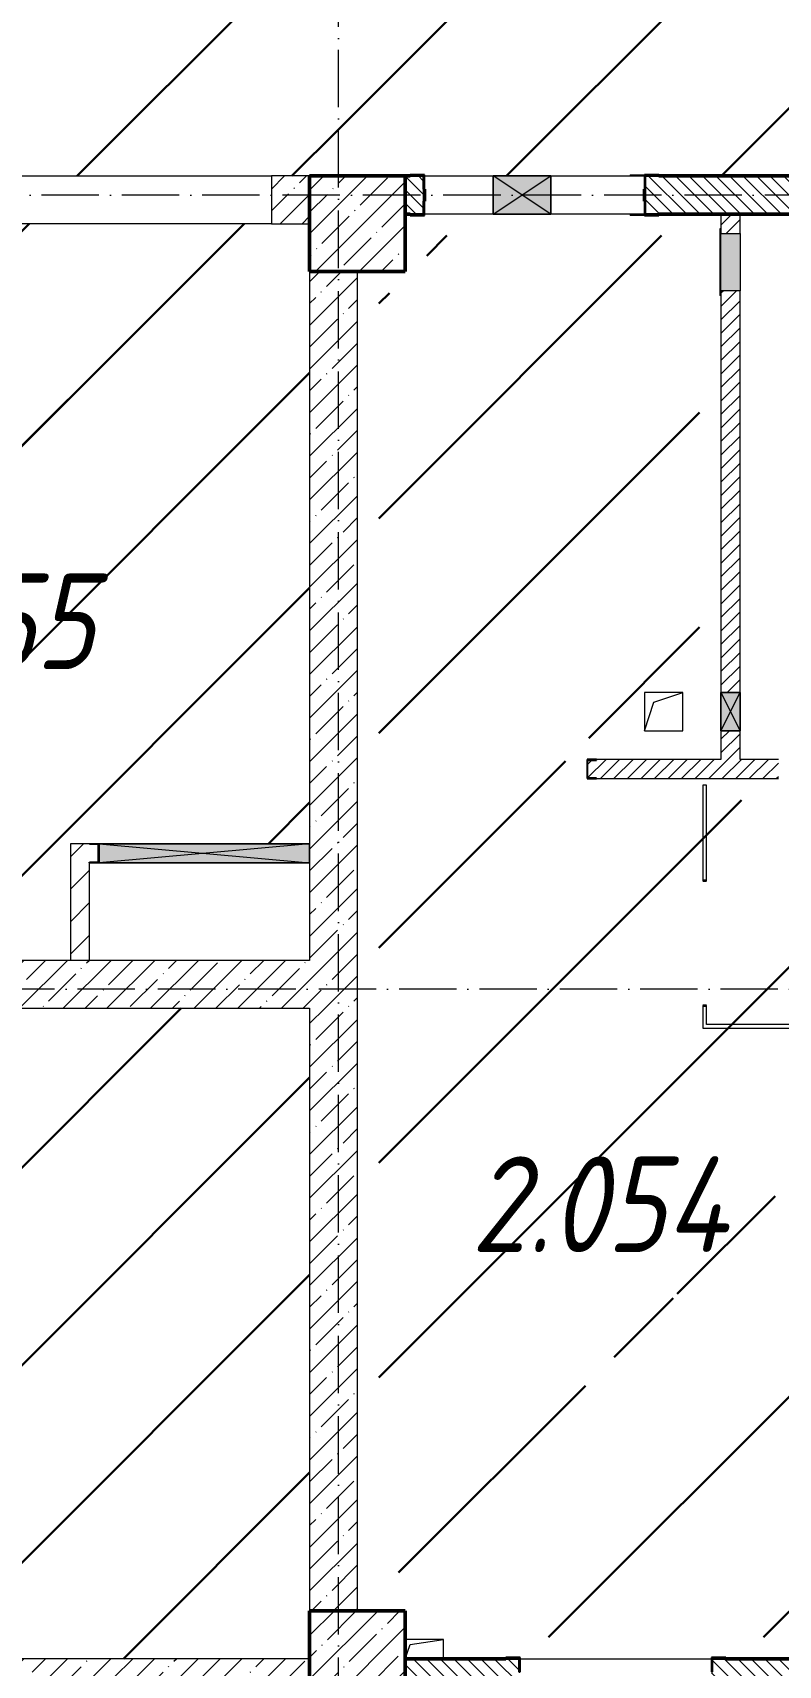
# Model space of a CAD drawing. Header units: millimetres. Extents: x 35697 to 388678, y -91946 to 171347.
# Drawn here: x 47112 to 51010, y 62010 to 70544 of the extents above; entities that cross this region are included whole.
import ezdxf

# ---------------------------------------------------------------- set-up
doc = ezdxf.new("R2010")
doc.units = ezdxf.units.MM
doc.linetypes.add('50_200_ШТРИХ_1Т_ш5_п1_п1_', pattern=[700, 500, -100, 0, -100])
for name, color, linetype, lineweight in [('2.1) ПГП окна 2.8 м', 5, 'Continuous', 30), ('3.1) ЖБ окна 1.2 м', 102, 'Continuous', 30), ('4) ЛЕстницы', 5, 'Continuous', 30), ('A-DETL-GENF-OTLN', 7, 'Continuous', 9), ('A-DOOR-OPNG-MCUT', 7, 'Continuous', 35), ('A-GENM-____-MCUT', 7, 'Continuous', 25), ('A-GENM-____-OTLN', 7, 'Continuous', 9), ('A-GENM-____-OTLN-1', 7, 'Continuous', 25), ('A-GLAZ-____-OTLN', 7, 'Continuous', 9), ('A-WALL-____-MCUT-1', 7, 'Continuous', 9), ('A-WALL-____-MCUT-2', 7, 'Continuous', 50), ('A-WALL-____-OTLN', 7, 'Continuous', 9), ('A-WALL-____-PATT-1', 7, 'Continuous', 9), ('A-WALL-FNSH-MCUT-1', 7, 'Continuous', 9), ('I-WALL-____-OTLN', 7, 'Continuous', 9), ('S-COLS-____-MCUT', 7, 'Continuous', 50), ('S-COLS-____-OTLN', 7, 'Continuous', 9), ('S-GRID-____-OTLN-1', 7, '50_200_ШТРИХ_1Т_ш5_п1_п1_', 9), ('Марки помещений', 7, 'Continuous', 9)]:
    doc.layers.add(name, color=color, linetype=linetype, lineweight=lineweight)
doc.layers.add('A-DOOR-____-OTLN-1', color=7, linetype='Continuous', lineweight=9, true_color=0xffffff)
doc.layers.add('A-GLAZ-____-OTLN-1', color=7, linetype='Continuous', lineweight=9, true_color=0xc0c0c0)
doc.styles.add('ISOCPEUR_I_3', font='isocpeui.ttf', dxfattribs={"width": 0.85, "height": 2.2})
pattern_1 = [(45, (43259.71, 63713.66), (-114.0493, 114.0493), []), (45, (43373.76, 63713.66), (-114.0493, 114.0493), [201.612, -40.322, 3.353, -36.97])]
pattern_2 = [(135, (43259.71, 63713.66), (-35.35534, -35.35534), [])]
pattern_3 = [(45, (43259.71, 63713.66), (-84.8528, 84.8528), [])]
pattern_4 = [(45, (43259.71, 63713.66), (-35.35534, 35.35534), [])]

# ---------------------------------------------------------------- blocks, each defined once
blk = doc.blocks.new('BSC_Колонна _Прямоугольная - 500х500-V83-АР1_План отверстий 2 этажа в осях 1-64_А-ГГ')
at = {"layer": 'S-COLS-____-OTLN'}
h = blk.add_hatch(dxfattribs=at)
h.set_pattern_fill('FP_112', color=256, style=0, pattern_type=2)
h.set_pattern_definition([(45, (-5550, -5831.04), (-114.0493, 114.0493), []), (45, (-5435.95, -5831.04), (-114.0493, 114.0493), [201.613, -40.323, 3.353, -36.97])])
h.paths.add_polyline_path([(-250, -250), (250, -250), (250, 250), (-250, 250)], flags=0)
at = {"layer": 'S-COLS-____-MCUT'}
for p, q in [((250, 250), (-250, 250)), ((-250, 250), (-250, -250)), ((250, -250), (250, 250)), ((-250, -250), (250, -250))]:
    blk.add_line(p, q, dxfattribs=at)
blk = doc.blocks.new('BSC_Колонна _Прямоугольная - 500х500-V84-АР1_План отверстий 2 этажа в осях 1-64_А-ГГ')
at = {"layer": 'S-COLS-____-OTLN'}
h = blk.add_hatch(dxfattribs=at)
h.set_pattern_fill('FP_113', color=256, style=0, pattern_type=2)
h.set_pattern_definition([(45, (-5550, 1668.96), (-114.0493, 114.0493), []), (45, (-5435.95, 1668.96), (-114.0493, 114.0493), [201.613, -40.323, 3.353, -36.97])])
h.paths.add_polyline_path([(-250, -250), (250, -250), (250, 250), (-250, 250)], flags=0)
at = {"layer": 'S-COLS-____-MCUT'}
for p, q in [((250, 250), (-250, 250)), ((-250, 250), (-250, -250)), ((250, -250), (250, 250)), ((-250, -250), (250, -250))]:
    blk.add_line(p, q, dxfattribs=at)
blk = doc.blocks.new('DOR_ДУ_распашная__1Ст_Прямоугольная_ШЕР - Вн_650х2100h_Кабинки С_у-19996353-АР1_План отверстий 2 этажа в осях 1-64_А-ГГ')
at = {"layer": 'A-DOOR-OPNG-MCUT'}
for p, q in [((-325, 10), (-325, -10)), ((325, -10), (325, 10))]:
    blk.add_line(p, q, dxfattribs=at)
blk = doc.blocks.new('Фахверк_СКБ_Уголок - 250_2700-27497298-АР1_План отверстий 2 этажа в осях 1-64_А-ГГ')
at = {"layer": 'A-GENM-____-MCUT'}
for p, q in [((200, 181), (125, 181)), ((125, 181), (125, 106)), ((131, 106), (131, 175)), ((131, 175), (200, 175)), ((200, 175), (200, 181)), ((125, 106), (131, 106)), ((131, -6), (125, -6)), ((125, -6), (125, -81)), ((125, -81), (200, -81)), ((131, -75), (131, -6)), ((200, -75), (131, -75)), ((200, -81), (200, -75))]:
    blk.add_line(p, q, dxfattribs=at)
blk = doc.blocks.new('154_Стойка_СКБ_Уголок - СМ-2180_200-28268025-АР1_План отверстий 2 этажа в осях 1-64_А-ГГ')
at = {"layer": 'A-GENM-____-MCUT'}
for p, q in [((125, 156), (125, 81)), ((200, 156), (125, 156)), ((131, 81), (131, 150)), ((131, 150), (200, 150)), ((200, 150), (200, 156)), ((125, 81), (131, 81)), ((131, 19), (125, 19)), ((125, 19), (125, -56)), ((131, -50), (131, 19)), ((125, -56), (200, -56)), ((200, -50), (131, -50)), ((200, -56), (200, -50))]:
    blk.add_line(p, q, dxfattribs=at)
blk = doc.blocks.new('Стойка_Влож_Уголок_Опорный - Уголок-28213941-АР1_План отверстий 2 этажа в осях 1-64_А-ГГ')
at = {"layer": 'A-GENM-____-OTLN'}
for p, q in [((-212, -6), (-212, 0)), ((0, 0), (0, -6)), ((-212, -75), (-212, -6)), ((-212, -6), (-206, -6)), ((-212, -75), (-206, -75)), ((-6, -6), (0, -6)), ((-6, -75), (0, -75)), ((0, -6), (0, -75))]:
    blk.add_line(p, q, dxfattribs=at)
blk = doc.blocks.new('Фахверк_СКБ_Уголок - 200_3550_зеркало-28264001-АР1_План отверстий 2 этажа в осях 1-64_А-ГГ')
at = {"layer": 'A-GENM-____-MCUT'}
for p, q in [((200, 156), (125, 156)), ((125, 156), (125, 81)), ((131, 81), (131, 150)), ((131, 150), (200, 150)), ((200, 150), (200, 156)), ((125, 81), (131, 81)), ((131, 19), (125, 19)), ((125, 19), (125, -56)), ((131, -50), (131, 19)), ((125, -56), (200, -56)), ((200, -50), (131, -50)), ((200, -56), (200, -50))]:
    blk.add_line(p, q, dxfattribs=at)
blk = doc.blocks.new('154_Фахверк_СКБ_Швеллер - Тип_100_3960-28331862-АР1_План отверстий 2 этажа в осях 1-64_А-ГГ')
at = {"layer": 'A-GENM-____-MCUT'}
for p, q in [((175, 50), (125, 50)), ((125, 50), (125, -50)), ((128, 47), (175, 47)), ((128, -47), (128, 47)), ((175, 47), (175, 50)), ((125, -50), (175, -50)), ((175, -47), (128, -47)), ((175, -50), (175, -47))]:
    blk.add_line(p, q, dxfattribs=at)
blk = doc.blocks.new('AR_Отверстие Ниша - Лючок-32404312-АР1_План отверстий 2 этажа в осях 1-64_А-ГГ')
at = {"layer": 'A-GLAZ-____-OTLN'}
blk.add_hatch(color=256, dxfattribs=at).paths.add_polyline_path([(-150, -50), (150, -50), (150, 50), (-150, 50)], flags=0)
for p, q in [((-150, 50), (150, 50)), ((-150, -50), (-150, 50)), ((150, 50), (150, -50)), ((150, -50), (-150, -50))]:
    blk.add_line(p, q, dxfattribs=at)
blk = doc.blocks.new('Л_Общий_Лючок - Лючок-29683929-АР1_План отверстий 2 этажа в осях 1-64_А-ГГ')
at = {"layer": 'A-GLAZ-____-OTLN-1'}
blk.add_hatch(color=256, dxfattribs=at).paths.add_polyline_path([(324, -6), (324, 0), (-24, 0), (-24, -6), (300, -6)], flags=0)
at = {"layer": 'A-GLAZ-____-OTLN'}
for p, q in [((-24, 0), (-24, -6)), ((324, 0), (324, -6)), ((-24, -6), (324, -6))]:
    blk.add_line(p, q, dxfattribs=at)
blk = doc.blocks.new('AR_Отверстие прямоугольное _в стене_ - AR_Отверстие прямоугольное _в стене__ВК-32402434-АР1_План отверстий 2 этажа в осях 1-64_А-ГГ')
at = {"layer": 'A-GLAZ-____-OTLN'}
blk.add_hatch(color=256, dxfattribs=at).paths.add_polyline_path([(-100, -50), (100, -50), (100, 50), (-100, 50)], flags=0)
at = {"layer": 'A-DETL-GENF-OTLN'}
for p, q in [((-100, -50), (-100, 50)), ((-100, 50), (100, 50)), ((100, 50), (-100, -50)), ((-100, 50), (100, -50)), ((100, 50), (-100, 50)), ((-100, 50), (-100, -50)), ((100, 50), (100, -50)), ((100, -50), (100, 50)), ((100, -50), (-100, -50)), ((-100, -50), (100, -50))]:
    blk.add_line(p, q, dxfattribs=at)
blk = doc.blocks.new('AR_Отверстие прямоугольное _в плите_ - AR_Отверстие прямоугольное _в плите_-30459207-АР1_План отверстий 2 этажа в осях 1-64_А-ГГ')
at = {"layer": 'A-GENM-____-OTLN'}
for p, q in [((100, 100), (-100, 100)), ((-100, 100), (-100, -100)), ((-50, 50), (100, 100)), ((100, -100), (100, 100)), ((-100, -100), (-50, 50)), ((-100, -100), (100, -100))]:
    blk.add_line(p, q, dxfattribs=at)
blk = doc.blocks.new('AR_Отверстие прямоугольное _в плите_ - AR_Отверстие прямоугольное _в плите_-30510746-АР1_План отверстий 2 этажа в осях 1-64_А-ГГ')
at = {"layer": 'A-GENM-____-OTLN'}
for p, q in [((100, 50), (-100, 50)), ((-100, -50), (-75, 25)), ((-75, 25), (100, 50)), ((100, -50), (100, 50))]:
    blk.add_line(p, q, dxfattribs=at)
blk = doc.blocks.new('AR_Отверстие прямоугольное _в стене_ - AR_Отверстие прямоугольное _в стене__ОВ-36901919-АР1_План отверстий 2 этажа в осях 1-64_А-ГГ')
at = {"layer": 'A-GLAZ-____-OTLN'}
blk.add_hatch(color=256, dxfattribs=at).paths.add_polyline_path([(-550, -50), (550, -50), (550, 50), (-550, 50)], flags=0)
at = {"layer": 'A-DETL-GENF-OTLN'}
for p, q in [((-550, -50), (-550, 50)), ((-550, 50), (550, 50)), ((550, 50), (-550, -50)), ((-550, 50), (550, -50)), ((550, 50), (-550, 50)), ((-550, 50), (-550, -50)), ((550, 50), (550, -50)), ((550, -50), (550, 50)), ((550, -50), (-550, -50)), ((-550, -50), (550, -50))]:
    blk.add_line(p, q, dxfattribs=at)
blk = doc.blocks.new('AR_Отверстие прямоугольное _в стене__БезПР - AR_Отверстие прямоугольное _в стене__БезПР-36428349-АР1_План отверстий 2 этажа в осях 1-64_А-ГГ')
at = {"layer": 'A-GLAZ-____-OTLN'}
blk.add_hatch(color=256, dxfattribs=at).paths.add_polyline_path([(-150, 100), (-150, -100), (150, -100), (150, 100)], flags=0)
at = {"layer": 'A-DETL-GENF-OTLN'}
for p, q in [((-150, -100), (-150, 100)), ((-150, 100), (150, 100)), ((150, 100), (-150, -100)), ((-150, 100), (150, -100)), ((150, 100), (-150, 100)), ((-150, 100), (-150, -100)), ((150, 100), (150, -100)), ((150, -100), (150, 100)), ((150, -100), (-150, -100)), ((-150, -100), (150, -100))]:
    blk.add_line(p, q, dxfattribs=at)
at = {"layer": 'A-GLAZ-____-OTLN'}
blk.add_line((150, 100), (-150, 100), dxfattribs=at)
blk = doc.blocks.new('154_Фахверк_СКБ_Швеллер - Тип_100_3960-V200-АР1_План отверстий 2 этажа в осях 1-64_А-ГГ')
at = {"layer": 'A-GENM-____-MCUT'}
for p, q in [((125, 50), (175, 50)), ((128, 47), (128, -47)), ((175, 47), (128, 47)), ((175, 50), (175, 47)), ((175, -50), (125, -50)), ((128, -47), (175, -47)), ((175, -47), (175, -50))]:
    blk.add_line(p, q, dxfattribs=at)
blk = doc.blocks.new('2этаж')
at = {"layer": 'S-GRID-____-OTLN-1', "color": 251, "ltscale": 0.6, "true_color": 0x636466}
for p, q in [((-10141.7, 454533.3), (-10141.7, 508896.9)), ((74727.1, 464997), (-20260.4, 464997)), ((88359, 460847), (-20260.4, 460847))]:
    blk.add_line(p, q, dxfattribs=at)

msp = doc.modelspace()

# ---------------------------------------------------------------- hatches: boundary and pattern name
at = {"layer": '2.1) ПГП окна 2.8 м'}
h = msp.add_hatch(dxfattribs=at)
h.set_pattern_fill('ANSI31', color=5, scale=250)
h.paths.add_polyline_path([(48709.7, 72944.7), (41309.7, 72944.7), (41309.7, 72694.7), (41059.7, 72694.7), (41059.7, 72369.7), (41065.7, 72369.7), (41065.7, 72294.7), (41059.7, 70494.7), (41065.7, 70494.7), (41065.7, 70419.7), (41062.9, 70244.7), (41159.7, 70244.7), (41159.7, 70044.7), (41309.7, 70044.7), (41309.7, 69794.7), (42909.7, 69794.7), (43359.7, 69794.7), (44459.7, 69794.7), (45109.7, 69794.7), (45709.7, 69794.7), (45959.7, 69794.7), (46759.7, 69794.7), (48359.7, 69794.7), (48559.7, 69794.7), (48709.7, 69794.7)])
h = msp.add_hatch(dxfattribs=at)
h.set_pattern_fill('ANSI31', color=5, scale=250)
h.paths.add_polyline_path([(53109.7, 72944.7), (52859.7, 72944.7), (48859.7, 72944.7), (48709.7, 72944.7), (48709.7, 69794.7), (49084.7, 69794.7), (49084.7, 69800.7), (49159.7, 69800.7), (49519.7, 69794.7), (49819.7, 69794.7), (50234.7, 69794.7), (50234.7, 69800.7), (50303.7, 69800.7), (50309.7, 69800.7), (50384.7, 69800.7), (51834.7, 69794.7), (51834.7, 69800.7), (51909.7, 69800.7), (51915.7, 69800.7), (51984.7, 69800.7), (52389.7, 69794.7), (52589.7, 69794.7), (52984.7, 69794.7), (52984.7, 69800.7), (53053.7, 69800.7), (53059.7, 69800.7), (53109.7, 69800.7)])
h = msp.add_hatch(dxfattribs=at)
h.set_pattern_fill('ANSI31', color=5, scale=250)
h.paths.add_polyline_path([(55697.7, 68782.7), (55247.7, 68782.7), (55247.7, 69482.7), (54271.7, 69482.7), (54271.7, 69182.7), (53771.7, 69182.7), (53771.7, 67456.7), (55697.7, 67456.7)])
edge = h.paths.add_edge_path(flags=16)
edge.add_arc((54707.3, 69064.4), 240, 0, 360)
h.paths.add_polyline_path([(53327.7, 69362.7), (51391.7, 69362.7), (51391.7, 67476.7), (53327.7, 67476.7)])
edge = h.paths.add_edge_path(flags=16)
edge.add_arc((52958.2, 68995.2), 240, 0, 360)
h.paths.add_polyline_path([(50597.7, 69482.7), (49171.7, 69482.7), (49171.7, 69182.7), (48921.7, 69182.7), (48921.7, 62494.7), (49529.7, 62494.7), (49529.7, 62156.7), (53047.7, 62156.7), (53047.7, 66532.7), (49897.7, 66532.7), (49897.7, 66856.7), (50597.7, 66856.7)])
edge = h.paths.add_edge_path(flags=16)
edge.add_line((52927.7, 64625.6), (52927.7, 64642.3))
edge.add_line((52927.7, 64642.3), (52918.6, 64642.3))
edge.add_arc((52938.6, 64642.3), 20, 180, 236.86803)
edge = h.paths.add_edge_path(flags=16)
edge.add_arc((50493.9, 67839), 25, 0, 360)
edge = h.paths.add_edge_path(flags=16)
edge.add_arc((51430.3, 65897.1), 240, 0, 360)
h.paths.add_polyline_path([(51371.7, 65201), (51930.4, 64642.3), (51371.7, 64083.7), (50813.1, 64642.3)], flags=16)
edge = h.paths.add_edge_path(flags=16)
edge.add_arc((50375.9, 63704.9), 240, 0, 360)
edge = h.paths.add_edge_path()
edge.add_arc((41789.5, 63879.4), 240, 0, 360)
h.paths.add_polyline_path([(57447.7, 66532.7), (56997.7, 66532.7), (56997.7, 66856.7), (57447.7, 66856.7), (57447.7, 69482.7), (56021.7, 69482.7), (56021.7, 66532.7), (53871.7, 66532.7), (53871.7, 62406.7), (54271.7, 62406.7), (54271.7, 62156.7), (56969.7, 62156.7), (56969.7, 62429.7), (57447.7, 62429.7)])
edge = h.paths.add_edge_path(flags=16)
edge.add_line((54014.5, 63122.7), (55002.7, 63122.7))
edge.add_line((55002.7, 63122.7), (55561.4, 63681.4))
edge.add_line((55561.4, 63681.4), (56120, 63122.7))
edge.add_line((56120, 63122.7), (55561.4, 62564))
edge.add_line((55561.4, 62564), (55002.7, 63122.7))
edge.add_line((55002.7, 63122.7), (54014.5, 63122.7))
edge.add_arc((53994.5, 63122.7), 20, -180, 0, ccw=False)
edge.add_arc((53994.5, 63122.7), 20, 0, 180, ccw=False)
edge = h.paths.add_edge_path(flags=16)
edge.add_arc((55487.2, 64000.8), 240, 0, 360)
edge = h.paths.add_edge_path(flags=16)
edge.add_arc((57345, 67764.7), 25, 0, 360)
h.paths.add_polyline_path([(54290.6, 68831), (54954, 68831), (54954, 69311), (54290.6, 69311)], flags=16)
h.paths.add_polyline_path([(52541.4, 68761.8), (53204.7, 68761.8), (53204.7, 69241.8), (52541.4, 69241.8)], flags=16)
h.paths.add_polyline_path([(51013.5, 65663.7), (51676.7, 65663.7), (51676.7, 66143.7), (51013.5, 66143.7)], flags=16)
h.paths.add_polyline_path([(49946.1, 63471.5), (50609.5, 63471.5), (50609.5, 63951.5), (49946.1, 63951.5)], flags=16)
h.paths.add_polyline_path([(46889.6, 68387.3), (47551.9, 68387.3), (47551.9, 68867.3), (46889.6, 68867.3)])
h.paths.add_polyline_path([(41372.7, 63646), (42026.1, 63646), (42026.1, 64126), (41372.7, 64126)])
h.paths.add_polyline_path([(55090.4, 63767.4), (55726.3, 63767.4), (55726.3, 64247.4), (55090.4, 64247.4)], flags=16)
h = msp.add_hatch(dxfattribs=at)
h.set_pattern_fill('ANSI31', color=5, scale=250)
h.paths.add_polyline_path([(48559.7, 69294.7), (48559.7, 69544.7), (48359.7, 69544.7), (46759.7, 69544.7), (46609.7, 69544.7), (46609.7, 69069.7), (46609.7, 68669.7), (46609.7, 68394.7), (46209.7, 68394.7), (45309.7, 68394.7), (45309.7, 68094.7), (45309.7, 66744.7), (45309.7, 65694.7), (47309.7, 65694.7), (47309.7, 66304.7), (47409.7, 66304.7), (47459.7, 66304.7), (48559.7, 66304.7)])
h.paths.add_polyline_path([(45934, 66892.1), (47589.7, 66892.1), (47589.7, 68092.1), (45934, 68092.1)], flags=24)
at = {"layer": '4) ЛЕстницы'}
h = msp.add_hatch(dxfattribs=at)
h.set_pattern_fill('ANSI31', color=256, scale=230)
h.paths.add_polyline_path([(43109.7, 65444.7), (48559.7, 65444.7), (48559.7, 62044.7), (43109.7, 62044.7)])
at = {"layer": 'A-WALL-____-PATT-1'}
h = msp.add_hatch(dxfattribs=at)
h.set_pattern_fill('FP_25', color=256, style=0, pattern_type=2)
h.set_pattern_definition(pattern_1)
h.paths.add_polyline_path([(48559.7, 69544.7), (48559.7, 69794.7), (48359.7, 69794.7), (48359.7, 69544.7)], flags=0)
h.paths.add_polyline_path([(46209.7, 69544.7), (46759.7, 69544.7), (46759.7, 69794.7), (46209.7, 69794.7)], flags=0)
h = msp.add_hatch(dxfattribs=at)
h.set_pattern_fill('FP_6', color=256, style=0, pattern_type=2)
h.set_pattern_definition(pattern_2)
h.paths.add_polyline_path([(53134.7, 69594.7), (53659.7, 69594.7), (53659.7, 69794.7), (53065.7, 69794.7), (53065.7, 69725.7), (53059.7, 69725.7), (53059.7, 69663.7), (53065.7, 69663.7), (53065.7, 69594.7)], flags=0)
h.paths.add_polyline_path([(51903.7, 69594.7), (51903.7, 69663.7), (51909.7, 69663.7), (51909.7, 69725.7), (51903.7, 69725.7), (51903.7, 69794.7), (50315.7, 69794), (50315.7, 69725.7), (50309.7, 69725.7), (50309.7, 69663.7), (50315.7, 69663.7), (50315.9, 69594.7), (51834.7, 69594.7)], flags=0)
h.paths.add_polyline_path([(49153.7, 69594.7), (49153.7, 69663.7), (49159.7, 69663.7), (49159.7, 69725.7), (49153.7, 69725.7), (49153.7, 69794.7), (49059.7, 69794.7), (49059.7, 69594.7), (49084.7, 69594.7)], flags=0)
h = msp.add_hatch(dxfattribs=at)
h.set_pattern_fill('FP_5', color=256, style=0, pattern_type=2)
h.set_pattern_definition(pattern_4)
h.paths.add_polyline_path([(50809.7, 66744.7), (50809.7, 66894.7), (50709.7, 66894.7), (50709.7, 66744.7)], flags=0)
h.paths.add_polyline_path([(50709.7, 67094.7), (50809.7, 67094.7), (50809.7, 69194.7), (50709.7, 69194.7), (50709.7, 67889.5)], flags=0)
h.paths.add_polyline_path([(50709.7, 69494.7), (50809.7, 69494.7), (50809.7, 69594.7), (50709.7, 69594.7)], flags=0)
h = msp.add_hatch(dxfattribs=at)
h.set_pattern_fill('FP_25', color=256, style=0, pattern_type=2)
h.set_pattern_definition(pattern_1)
h.paths.add_polyline_path([(48809.7, 65694.7), (48809.7, 69294.7), (48559.7, 69294.7), (48559.7, 65694.7)], flags=0)
h = msp.add_hatch(dxfattribs=at)
h.set_pattern_fill('FP_5', color=256, style=0, pattern_type=2)
h.set_pattern_definition(pattern_4)
h.paths.add_polyline_path([(51009.7, 66644.7), (51009.7, 66744.7), (50059.7, 66744.7), (50059.7, 66741.7), (50012.7, 66741.7), (50012.7, 66647.7), (50059.7, 66647.7), (50059.7, 66644.7), (50315.9, 66644.7)], flags=0)
h = msp.add_hatch(dxfattribs=at)
h.set_pattern_fill('FP_4', color=256, style=0, pattern_type=2)
h.set_pattern_definition(pattern_3)
h.paths.add_polyline_path([(47309.7, 66204.7), (47409.7, 66204.7), (47409.7, 66207.7), (47456.7, 66208.8), (47456.7, 66301.7), (47409.7, 66301.7), (47409.7, 66304.7), (47309.7, 66304.7), (47309.7, 66207.7)], flags=0)
h = msp.add_hatch(dxfattribs=at)
h.set_pattern_fill('FP_4', color=256, style=0, pattern_type=2)
h.set_pattern_definition(pattern_3)
h.paths.add_polyline_path([(47409.7, 65694.7), (47409.7, 66204.7), (47309.7, 66204.7), (47309.7, 65694.7)], flags=0)
h = msp.add_hatch(dxfattribs=at)
h.set_pattern_fill('FP_25', color=256, style=0, pattern_type=2)
h.set_pattern_definition(pattern_1)
h.paths.add_polyline_path([(48809.7, 65444.7), (48809.7, 65694.7), (43359.7, 65694.7), (43359.7, 65444.7), (48559.7, 65444.7)], flags=0)
h = msp.add_hatch(dxfattribs=at)
h.set_pattern_fill('FP_25', color=256, style=0, pattern_type=2)
h.set_pattern_definition(pattern_1)
h.paths.add_polyline_path([(48809.7, 62294.7), (48809.7, 65444.7), (48559.7, 65444.7), (48559.7, 62294.7)], flags=0)
h = msp.add_hatch(dxfattribs=at)
h.set_pattern_fill('FP_25', color=256, style=0, pattern_type=2)
h.set_pattern_definition(pattern_1)
h.paths.add_polyline_path([(48559.7, 61794.7), (48559.7, 62044.7), (41059.7, 62044.7), (41059.7, 61794.7), (48548.4, 61794.7)], flags=0)
h = msp.add_hatch(dxfattribs=at)
h.set_pattern_fill('FP_6', color=256, style=0, pattern_type=2)
h.set_pattern_definition(pattern_2)
h.paths.add_polyline_path([(53659.7, 61794.7), (53659.7, 62044.7), (50665.7, 62044.7), (50665.7, 61975.7), (50659.7, 61975.7), (50659.7, 61863.7), (50665.7, 61863.7), (50665.7, 61794.7), (52083.3, 61794.7)], flags=0)
h.paths.add_polyline_path([(49584.7, 61794.7), (49653.7, 61794.7), (49653.7, 61863.7), (49659.7, 61863.7), (49659.7, 61975.7), (49653.7, 61975.7), (49653.7, 62044.7), (49059.7, 62044.7), (49059.7, 61794.7)], flags=0)

# ---------------------------------------------------------------- linework, layer by layer
at = {"layer": 'A-WALL-____-MCUT-1'}
for p, q in [((48559.7, 69794.7), (48359.7, 69794.7)), ((48359.7, 69794.7), (48359.7, 69544.7)), ((48359.7, 69544.7), (48559.7, 69544.7)), ((48559.7, 69294.7), (48559.7, 66304.7)), ((48809.7, 62294.7), (48809.7, 69294.7)), ((48559.7, 66204.7), (48559.7, 65694.7)), ((48559.7, 65694.7), (45309.7, 65694.7)), ((43109.7, 65444.7), (48559.7, 65444.7)), ((48559.7, 65444.7), (48559.7, 62294.7)), ((48559.7, 62044.7), (41059.7, 62044.7))]:
    msp.add_line(p, q, dxfattribs=at)
at = {"layer": 'A-WALL-____-MCUT-2'}
for p, q in [((49084.7, 69794.7), (49059.7, 69794.7)), ((49159.7, 69663.7), (49159.7, 69725.7)), ((50309.7, 69725.7), (50309.7, 69663.7)), ((51834.7, 69794.7), (50384.7, 69794.7)), ((49059.7, 69594.7), (49084.7, 69594.7)), ((50384.7, 69594.7), (51834.7, 69594.7)), ((49584.7, 62044.7), (49059.7, 62044.7)), ((53659.7, 62044.7), (50734.7, 62044.7))]:
    msp.add_line(p, q, dxfattribs=at)
at = {"layer": 'A-WALL-____-OTLN'}
for p, q in [((46759.7, 69794.7), (48359.7, 69794.7)), ((48359.7, 69544.7), (46759.7, 69544.7)), ((49659.7, 62044.7), (50659.7, 62044.7))]:
    msp.add_line(p, q, dxfattribs=at)
at = {"layer": 'A-WALL-FNSH-MCUT-1'}
for p, q in [((50709.7, 69594.7), (50709.7, 69494.7)), ((50809.7, 69494.7), (50809.7, 69594.7)), ((50709.7, 69194.7), (50709.7, 67094.7)), ((50809.7, 67094.7), (50809.7, 69194.7)), ((50709.7, 66894.7), (50709.7, 66744.7)), ((50809.7, 66744.7), (50809.7, 66894.7)), ((50709.7, 66744.7), (50059.7, 66744.7)), ((51009.7, 66744.7), (50809.7, 66744.7)), ((50059.7, 66644.7), (51009.7, 66644.7)), ((50634.7, 66609.7), (50614.7, 66609.7)), ((50614.7, 66609.7), (50614.7, 66109.7)), ((50634.7, 66109.7), (50634.7, 66609.7)), ((47409.7, 66304.7), (47309.7, 66304.7)), ((47309.7, 66304.7), (47309.7, 65694.7)), ((47409.7, 65694.7), (47409.7, 66204.7)), ((50614.7, 65459.7), (50614.7, 65339.7)), ((50634.7, 65359.7), (50634.7, 65459.7)), ((50614.7, 65339.7), (53124.7, 65339.7)), ((53124.7, 65359.7), (50634.7, 65359.7))]:
    msp.add_line(p, q, dxfattribs=at)
at = {"layer": 'I-WALL-____-OTLN'}
for p, q in [((49159.7, 69794.7), (49519.7, 69794.7)), ((49819.7, 69794.7), (50309.7, 69794.7)), ((49519.7, 69594.7), (49159.7, 69594.7)), ((50309.7, 69594.7), (49819.7, 69594.7))]:
    msp.add_line(p, q, dxfattribs=at)

# ---------------------------------------------------------------- block references
at = {"layer": '3.1) ЖБ окна 1.2 м'}
msp.add_blockref('2этаж', (58851.4, -395302.3), dxfattribs=at)
at = {"layer": 'A-DOOR-____-OTLN-1', "rotation": 90}
msp.add_blockref('DOR_ДУ_распашная__1Ст_Прямоугольная_ШЕР - Вн_650х2100h_Кабинки С_у-19996353-АР1_План отверстий 2 этажа в осях 1-64_А-ГГ', (50624.7, 65784.7), dxfattribs=at)
at = {"layer": 'A-GENM-____-OTLN', "rotation": 269.9999999999995}
msp.add_blockref('Стойка_Влож_Уголок_Опорный - Уголок-28213941-АР1_План отверстий 2 этажа в осях 1-64_А-ГГ', (50309.7, 69588.7), dxfattribs=at)
at = {"layer": 'A-GENM-____-OTLN'}
for name, p in [('AR_Отверстие прямоугольное _в плите_ - AR_Отверстие прямоугольное _в плите_-30459207-АР1_План отверстий 2 этажа в осях 1-64_А-ГГ', (50409.7, 66994.7)), ('AR_Отверстие прямоугольное _в плите_ - AR_Отверстие прямоугольное _в плите_-30510746-АР1_План отверстий 2 этажа в осях 1-64_А-ГГ', (49159.7, 62094.7))]:
    msp.add_blockref(name, p, dxfattribs=at)
at = {"layer": 'A-GENM-____-OTLN-1', "rotation": 180}
for name, p in [('Фахверк_СКБ_Уголок - 200_3550_зеркало-28264001-АР1_План отверстий 2 этажа в осях 1-64_А-ГГ', (49284.7, 69744.7)), ('154_Фахверк_СКБ_Швеллер - Тип_100_3960-V200-АР1_План отверстий 2 этажа в осях 1-64_А-ГГ', (47584.7, 66254.7)), ('Фахверк_СКБ_Уголок - 250_2700-27497298-АР1_План отверстий 2 этажа в осях 1-64_А-ГГ', (49784.7, 61969.7))]:
    msp.add_blockref(name, p, dxfattribs=at)
at = {"layer": 'A-GENM-____-OTLN-1'}
for name, p in [('154_Стойка_СКБ_Уголок - СМ-2180_200-28268025-АР1_План отверстий 2 этажа в осях 1-64_А-ГГ', (50184.7, 69644.7)), ('154_Фахверк_СКБ_Швеллер - Тип_100_3960-28331862-АР1_План отверстий 2 этажа в осях 1-64_А-ГГ', (49884.7, 66694.7)), ('Фахверк_СКБ_Уголок - 250_2700-27497298-АР1_План отверстий 2 этажа в осях 1-64_А-ГГ', (50534.7, 61869.7))]:
    msp.add_blockref(name, p, dxfattribs=at)
at = {"layer": 'A-GLAZ-____-OTLN'}
for name, p, rotation in [('AR_Отверстие прямоугольное _в стене__БезПР - AR_Отверстие прямоугольное _в стене__БезПР-36428349-АР1_План отверстий 2 этажа в осях 1-64_А-ГГ', (49669.7, 69694.7), 180), ('Л_Общий_Лючок - Лючок-29683929-АР1_План отверстий 2 этажа в осях 1-64_А-ГГ', (50709.7, 69494.7), 269.9999999999997), ('AR_Отверстие Ниша - Лючок-32404312-АР1_План отверстий 2 этажа в осях 1-64_А-ГГ', (50759.7, 69344.7), 89.9999999999997), ('AR_Отверстие прямоугольное _в стене_ - AR_Отверстие прямоугольное _в стене__ВК-32402434-АР1_План отверстий 2 этажа в осях 1-64_А-ГГ', (50759.7, 66994.7), 89.9999999999997)]:
    msp.add_blockref(name, p, dxfattribs=dict(at, rotation=rotation))
msp.add_blockref('AR_Отверстие прямоугольное _в стене_ - AR_Отверстие прямоугольное _в стене__ОВ-36901919-АР1_План отверстий 2 этажа в осях 1-64_А-ГГ', (48009.7, 66254.7), dxfattribs=at)
at = {"layer": 'S-COLS-____-OTLN'}
for name, p in [('BSC_Колонна _Прямоугольная - 500х500-V83-АР1_План отверстий 2 этажа в осях 1-64_А-ГГ', (48809.7, 69544.7)), ('BSC_Колонна _Прямоугольная - 500х500-V84-АР1_План отверстий 2 этажа в осях 1-64_А-ГГ', (48809.7, 62044.7))]:
    msp.add_blockref(name, p, dxfattribs=at)

# ---------------------------------------------------------------- texts
at = {"layer": 'Марки помещений', "char_height": 500, "attachment_point": 1, "style": 'ISOCPEUR_I_3'}
for s, insert, width in [('2.055', (46109.6, 67717.1), 785.654), ('2.054', (49403.6, 64670), 817.721)]:
    msp.add_mtext(s, dxfattribs=dict(at, insert=insert, width=width))

doc.saveas('drawing.dxf')
